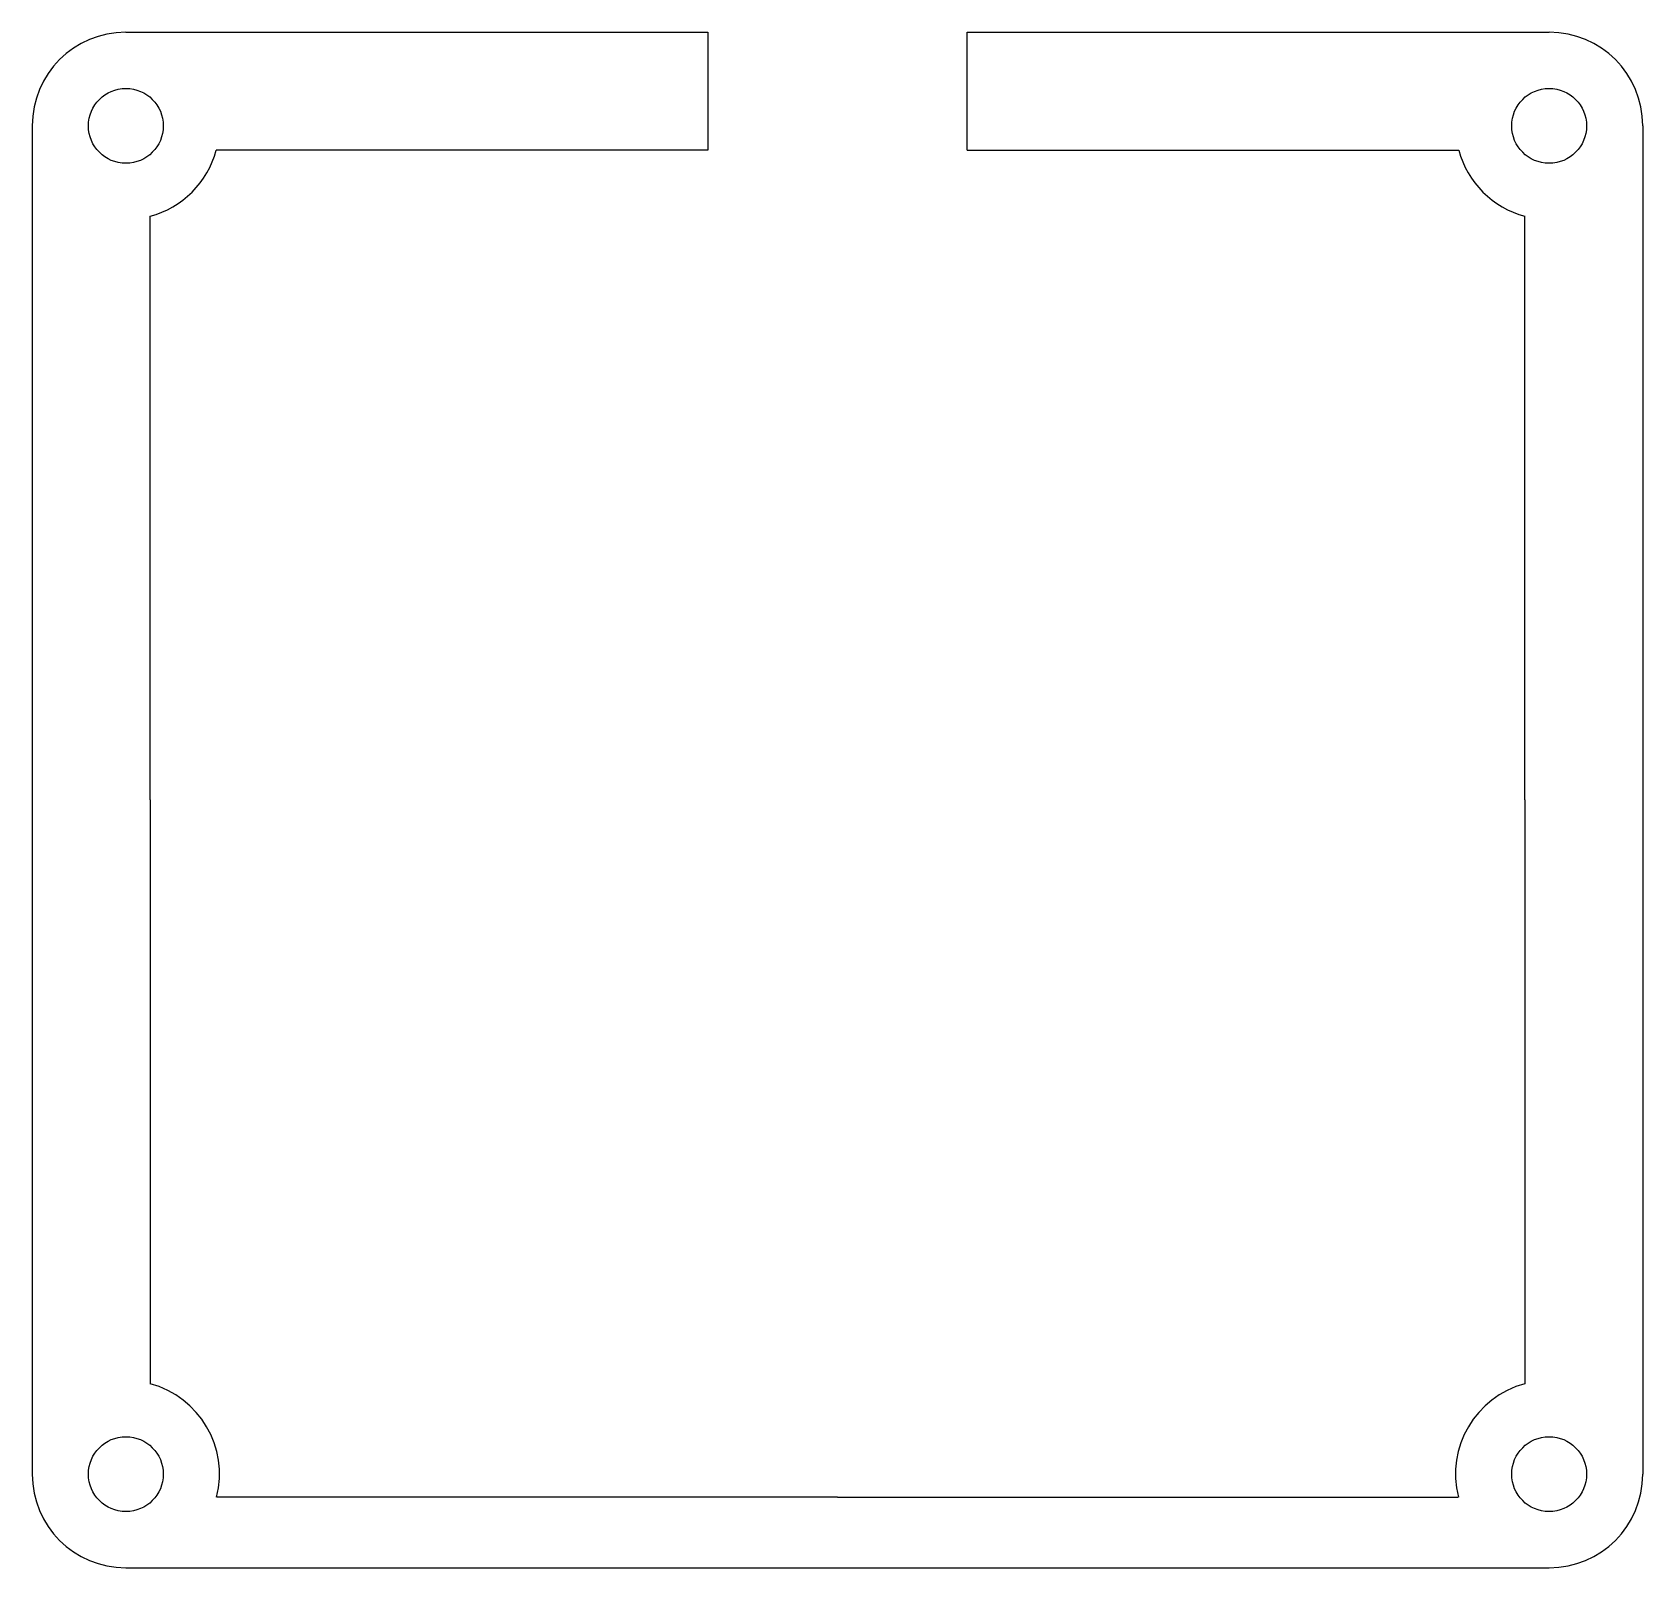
# Model space of a CAD drawing. Extents: x 0 to 68.3, y -65.1 to 0.
import ezdxf

# ---------------------------------------------------------------- set-up
doc = ezdxf.new("R2010")
doc.units = 0
doc.header["$MEASUREMENT"] = 0
doc.layers.add('MODELSKETCH_VISIBLE', color=7, linetype='CONTINUOUS')

msp = doc.modelspace()

# ---------------------------------------------------------------- linework, layer by layer
at = {"layer": 'MODELSKETCH_VISIBLE'}
for p, q in [((3.969, 0), (28.631, 0)), ((28.631, 0), (28.631, -5)), ((39.632, 0), (64.294, 0)), ((39.632, -5), (39.632, 0)), ((0, -3.969), (0, -61.119)), ((68.263, -3.969), (68.263, -61.119)), ((28.631, -5), (7.801, -5)), ((39.632, -5), (60.462, -5)), ((5, -32.544), (5, -7.801)), ((63.263, -32.544), (63.263, -7.801)), ((5, -32.544), (5, -57.287)), ((63.263, -32.544), (63.263, -57.287)), ((34.132, -62.088), (7.818, -62.088)), ((34.132, -62.088), (60.445, -62.088)), ((3.969, -65.088), (64.294, -65.088))]:
    msp.add_line(p, q, dxfattribs=at)
for centre in [(3.969, -3.969), (64.294, -3.969), (3.969, -61.119), (64.294, -61.119)]:
    msp.add_circle(centre, 1.587, dxfattribs=at)
for centre, start, end in [((3.969, -3.969), 90, 180), ((64.294, -3.969), 0, 90), ((3.969, -3.969), 285.05978, 344.94022), ((64.294, -3.969), 195.05978, 254.94022), ((3.969, -61.119), 345.87111, 74.94022), ((64.294, -61.119), 105.05978, 194.12889), ((3.969, -61.119), 180, 270), ((64.294, -61.119), 270, 0)]:
    msp.add_arc(centre, 3.969, start, end, dxfattribs=at)

doc.saveas('drawing.dxf')
